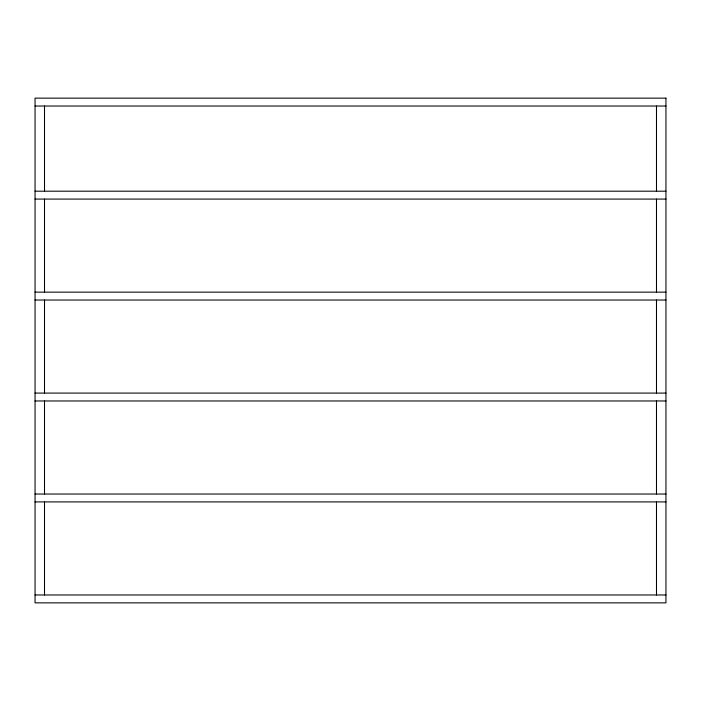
<?xml version="1.0" encoding="UTF-8"?>
<svg xmlns="http://www.w3.org/2000/svg" width="701" height="701" viewBox="0 0 701 701"><rect width="100%" height="100%" fill="white"/><g stroke="black" fill="none" stroke-linecap="round" stroke-linejoin="round"><path stroke-width="1.05" d="M35.05 106.026L665.95 106.026M35.05 191.198L665.95 191.198M35.05 199.084L665.95 199.084M35.05 292.142L665.95 292.142M35.05 300.028L665.95 300.028M35.05 393.086L665.95 393.086M35.05 400.972L665.95 400.972M35.05 494.03L665.95 494.03M35.05 501.916L665.95 501.916M35.05 594.974L665.95 594.974M656.486 106.026L656.486 191.198M656.486 199.084L656.486 292.142M656.486 300.028L656.486 393.086M656.486 400.972L656.486 494.03M656.486 501.916L656.486 594.974M44.513 106.026L44.513 191.198M44.513 199.084L44.513 292.142M44.513 300.028L44.513 393.086M44.513 400.972L44.513 494.03M44.513 501.916L44.513 594.974M665.95 98.14L35.05 98.14L35.05 602.86L665.95 602.86L665.95 98.14"/></g></svg>
